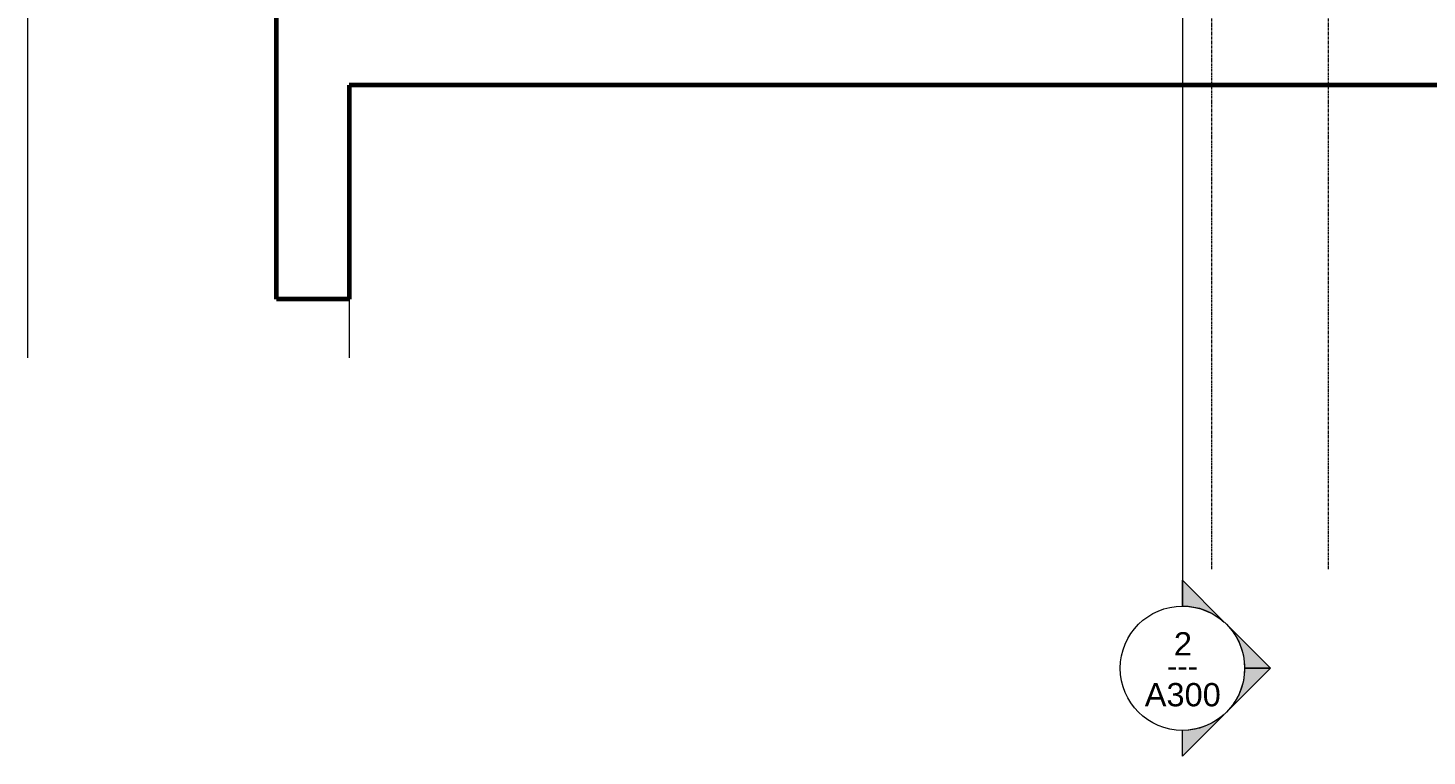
# Model space of a CAD drawing. Header units: inches. Extents: x 12491 to 13453, y 1814 to 2543.
# Drawn here: x 12554.1 to 12824.1, y 1813.8 to 1954.5 of the extents above; entities that cross this region are included whole.
import ezdxf

# ---------------------------------------------------------------- set-up
doc = ezdxf.new("R2010")
doc.units = ezdxf.units.IN
doc.header["$MEASUREMENT"] = 0
doc.linetypes.add('Grid Line 1_2_', pattern=[0.875, 0.5, -0.125, 0.125, -0.125])
for name, color, linetype, lineweight in [('A-ROOF', 132, 'Continuous', 18), ('A-WALL-1', 113, 'Continuous', 60), ('G-ANNO-SYMB', 111, 'Continuous', 9), ('S-GRID-1', 1, 'Grid Line 1_2_', 9)]:
    doc.layers.add(name, color=color, linetype=linetype, lineweight=lineweight)
doc.styles.add('Arial', font='arial.ttf', dxfattribs={"height": 4.5})
doc.styles.add('Century Gothic', font='ufonts.com_century-gothic.ttf', dxfattribs={"height": 4.5})

# ---------------------------------------------------------------- blocks, each defined once
blk = doc.blocks.new('Section - Section Head - Filled-22785-REFLECTED CEILING PLAN - 1ST FLOOR')
at = {"layer": 'G-ANNO-SYMB'}
h = blk.add_hatch(color=256, dxfattribs=at)
edge = h.paths.add_edge_path(flags=0)
edge.add_line((-0.4268, 0.1768), (-0.25, 0.3536))
edge.add_line((-0.25, 0.3536), (-0.25, 0.25))
edge.add_arc((-0.25, 0), 0.25, 90, 135)
h = blk.add_hatch(color=256, dxfattribs=at)
edge = h.paths.add_edge_path(flags=0)
edge.add_arc((-0.25, 0), 0.25, 45, 90)
edge.add_line((-0.25, 0.25), (-0.25, 0.3536))
edge.add_line((-0.25, 0.3536), (-0.0732, 0.1768))
h = blk.add_hatch(color=256, dxfattribs=at)
edge = h.paths.add_edge_path(flags=0)
edge.add_arc((-0.25, 0), 0.2503, 137.9216, 180)
edge.add_line((-0.5003, 0), (-0.6036, 0))
edge.add_line((-0.6036, 0), (-0.4358, 0.1678))
h = blk.add_hatch(color=256, dxfattribs=at)
edge = h.paths.add_edge_path(flags=0)
edge.add_line((-0.0642, 0.1678), (0.1036, 0))
edge.add_line((0.1036, 0), (0.0003, 0))
edge.add_arc((-0.25, 0), 0.2503, 0, 42.0784)
for p, q in [((-0.25, 0.3536), (-0.4268, 0.1768)), ((-0.25, 0.25), (-0.25, 0.3536)), ((-0.0732, 0.1768), (-0.25, 0.3536)), ((-0.25, 0.3536), (-0.25, 0.25)), ((-0.4358, 0.1678), (-0.6036, 0)), ((0.1036, 0), (-0.0642, 0.1678)), ((-0.6036, 0), (-0.5003, 0)), ((0.0003, 0), (0.1036, 0))]:
    blk.add_line(p, q, dxfattribs=at)
for centre, radius, start, end in [((-0.2503, 0), 0.25, 360, 180), ((-0.25, 0), 0.25, 90, 135), ((-0.25, 0), 0.25, 45, 90), ((-0.25, 0), 0.2503, 137.9216, 180), ((-0.25, 0), 0.2503, 0, 42.0784), ((-0.2503, 0), 0.25, 180, 360)]:
    blk.add_arc(centre, radius, start, end, dxfattribs=at)

msp = doc.modelspace()

# ---------------------------------------------------------------- linework, layer by layer
at = {"layer": 'A-ROOF'}
for p, q in [((12554.06, 1890.79), (12554.06, 2435.72)), ((12616.06, 1902.12), (12616.06, 1890.79))]:
    msp.add_line(p, q, dxfattribs=at)
at = {"layer": 'A-WALL-1'}
for p, q in [((12602.06, 1902.12), (12602.06, 2148.24)), ((12616.06, 1943.46), (12616.06, 1902.12)), ((13322.56, 1943.46), (12616.06, 1943.46)), ((12616.06, 1902.12), (12602.06, 1902.12))]:
    msp.add_line(p, q, dxfattribs=at)
at = {"layer": 'G-ANNO-SYMB'}
msp.add_line((12776.89, 2493.34), (12776.89, 1842.82), dxfattribs=at)
at = {"layer": 'S-GRID-1'}
for p, q in [((12782.56, 1849.93), (12782.56, 2518.33)), ((12805.06, 1849.93), (12805.06, 2518.33))]:
    msp.add_line(p, q, dxfattribs=at)

# ---------------------------------------------------------------- block references
at = {"layer": 'G-ANNO-SYMB', "extrusion": (0, 0, -1), "xscale": 47.99999999999997, "yscale": 47.99999999999997, "zscale": 47.99999999999997, "rotation": 90.00000000000034}
msp.add_blockref('Section - Section Head - Filled-22785-REFLECTED CEILING PLAN - 1ST FLOOR', (-12776.89, 1842.82), dxfattribs=at)

# ---------------------------------------------------------------- texts
at = {"layer": 'G-ANNO-SYMB', "char_height": 4.5, "attachment_point": 1}
for s, insert, width, style in [('2', (12775.23, 1837.77), 4.242, 'Arial'), ('---', (12773.9, 1833.52), 7.7265, 'Century Gothic'), ('A300', (12769.61, 1827.95), 17.877, 'Arial')]:
    msp.add_mtext(s, dxfattribs=dict(at, insert=insert, width=width, style=style))

doc.saveas('drawing.dxf')
